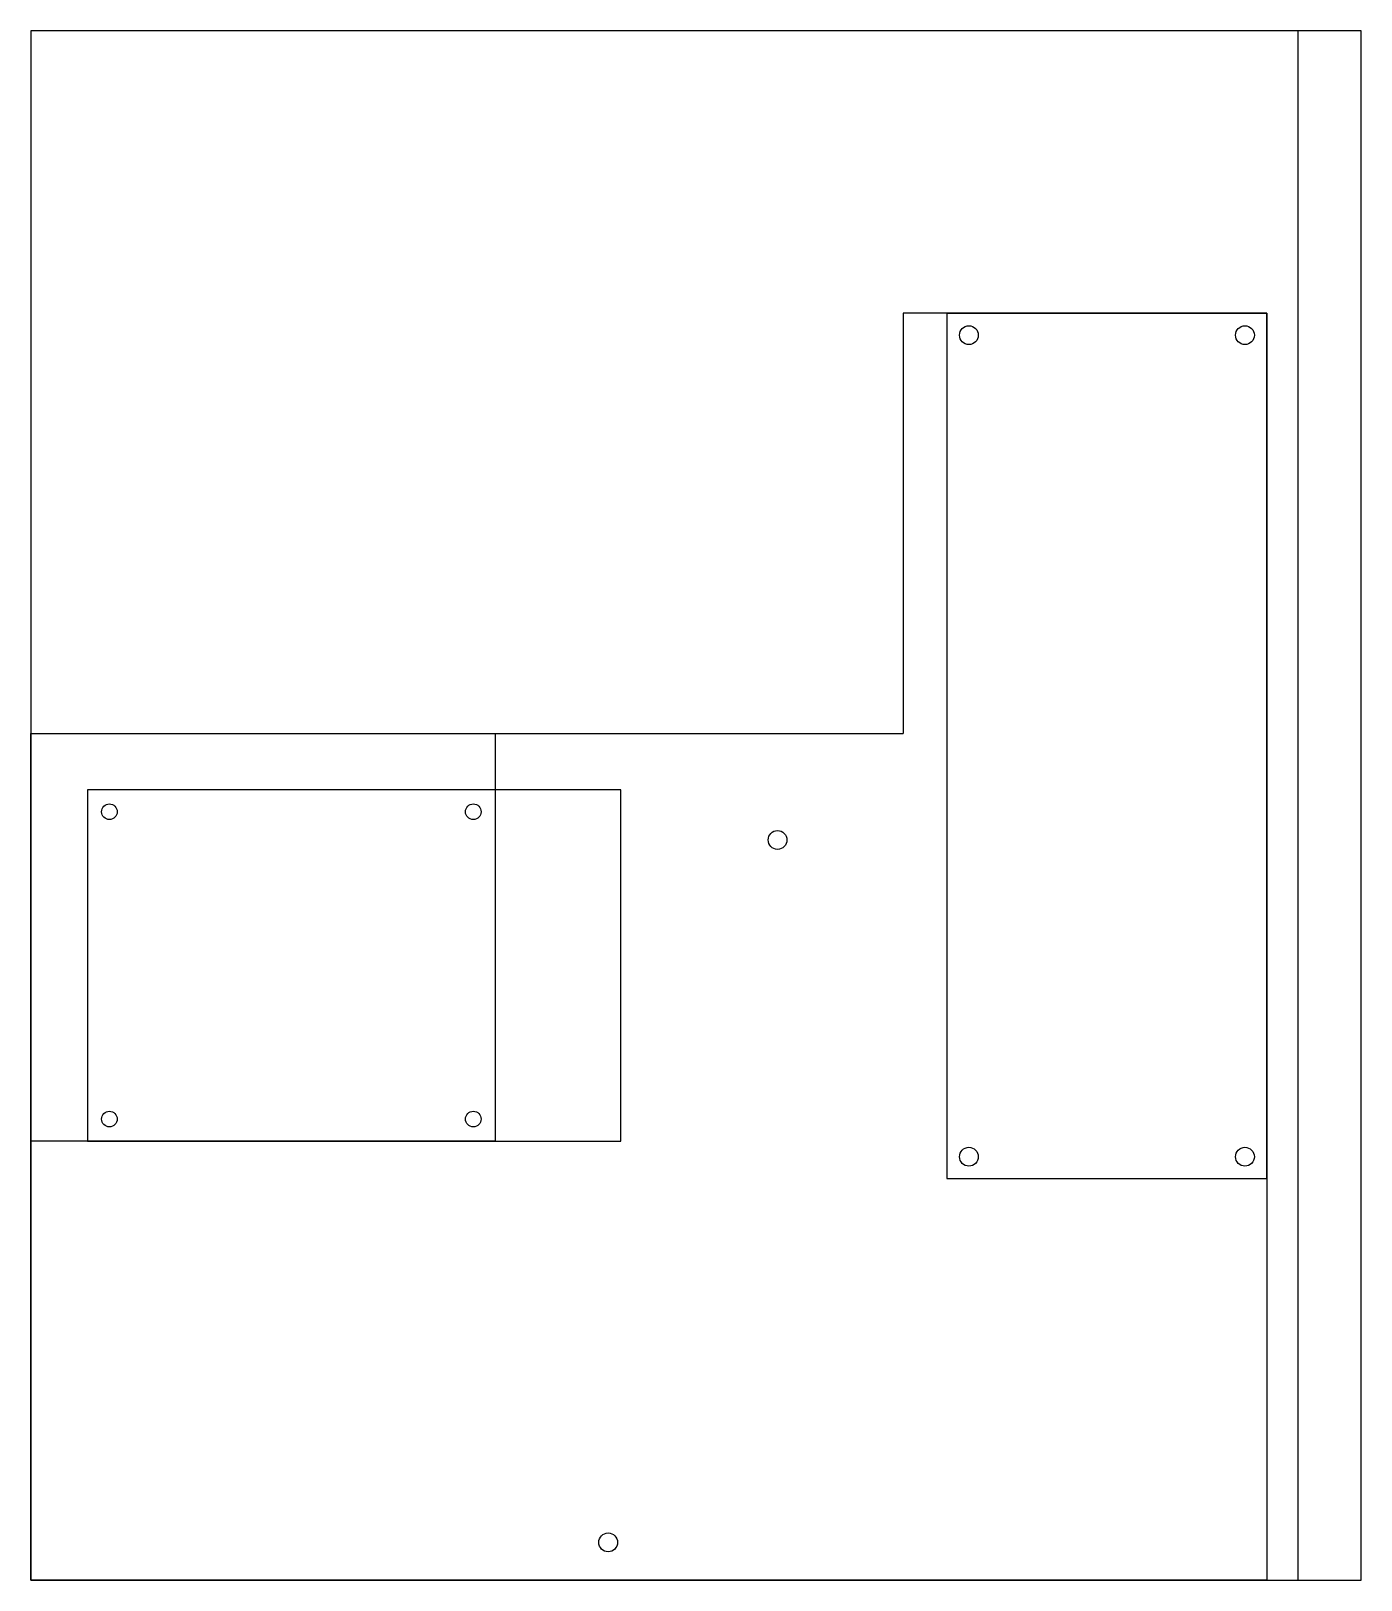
# Model space of a CAD drawing. Header units: millimetres. Extents: x 0 to 212, y 0 to 247.
import ezdxf

# ---------------------------------------------------------------- set-up
doc = ezdxf.new("R2010")
doc.units = ezdxf.units.MM
for name, color, linetype, lineweight, true_color in [('attaches', 7, 'Continuous', 25, 0x000000), ('ext', 1, 'Continuous', 25, 0xff0000), ('pikmm', 6, 'Continuous', 25, 0xff00ff), ('relay', 5, 'Continuous', 25, 0x0000ff), ('rpi', 3, 'Continuous', 25, 0x00ff00)]:
    doc.layers.add(name, color=color, linetype=linetype, lineweight=lineweight, true_color=true_color)

msp = doc.modelspace()

# ---------------------------------------------------------------- linework, layer by layer
at = {"layer": '_construction'}
msp.add_line((202, 0), (202, 247), dxfattribs=at)
at = {"layer": 'attaches'}
for centre in [(119, 118), (92, 6)]:
    msp.add_circle(centre, 1.5, dxfattribs=at)
at = {"layer": 'ext'}
for p, q in [((139, 202), (139, 135)), ((146, 202), (139, 202)), ((146, 202), (197, 202)), ((197, 202), (197, 0)), ((0, 0), (0, 135)), ((0, 135), (139, 135)), ((197, 0), (0, 0))]:
    msp.add_line(p, q, dxfattribs=at)
at = {"layer": 'pikmm'}
for p, q in [((0, 70), (0, 135)), ((0, 135), (74, 135)), ((74, 135), (74, 70)), ((74, 70), (0, 70))]:
    msp.add_line(p, q, dxfattribs=at)
at = {"layer": 'plop'}
for p, q in [((212, 247), (0, 247)), ((0, 247), (0, 0)), ((212, 0), (212, 247)), ((0, 0), (212, 0))]:
    msp.add_line(p, q, dxfattribs=at)
at = {"layer": 'relay'}
for p, q in [((197, 202), (146, 202)), ((146, 202), (146, 64)), ((197, 64), (197, 202)), ((146, 64), (197, 64))]:
    msp.add_line(p, q, dxfattribs=at)
for centre in [(149.5, 198.5), (193.5, 198.5), (149.5, 67.5), (193.5, 67.5)]:
    msp.add_circle(centre, 1.5, dxfattribs=at)
at = {"layer": 'rpi'}
for p, q in [((94, 126), (9, 126)), ((9, 126), (9, 70)), ((94, 70), (94, 126)), ((9, 70), (94, 70))]:
    msp.add_line(p, q, dxfattribs=at)
for centre in [(12.5, 122.5), (70.5, 122.5), (12.5, 73.5), (70.5, 73.5)]:
    msp.add_circle(centre, 1.25, dxfattribs=at)

doc.saveas('drawing.dxf')
